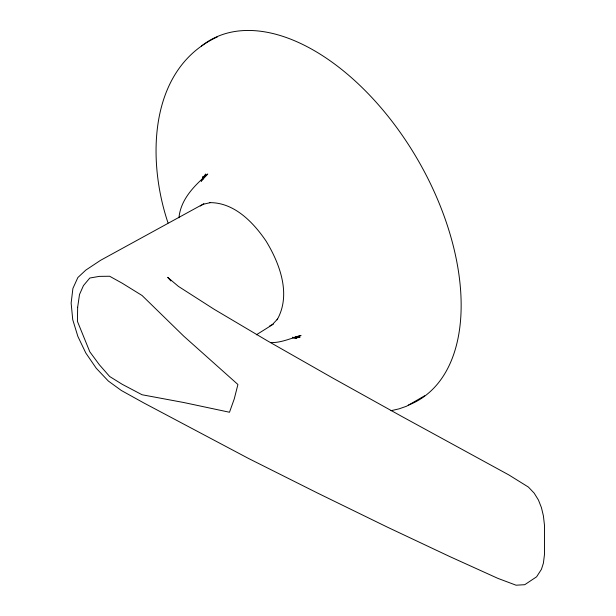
<?xml version="1.0" encoding="UTF-8"?>
<svg xmlns="http://www.w3.org/2000/svg" width="616" height="616" viewBox="0 0 616 616"><rect width="100%" height="100%" fill="white"/><g stroke="black" fill="none" stroke-linecap="round" stroke-linejoin="round"><path stroke-width="0.92" d="M178.948 217.802C180.704 199.191 194.433 185.562 207.777 174.012L201.155 181.104L205.706 174.028L202.733 179.656M202.533 178.871L203.242 176.23L201.494 181.196M277.523 319.065L277.092 319.804C291.414 294.71 279.895 263.74 266.035 241.033C253.161 222.106 234.049 202.294 209.448 202.641L210.302 202.641M276.907 319.727L272.603 324.339L269.569 326.087M256.341 334.819L273.358 324.132M217.44 36.86C148.264 68.738 146.893 160.506 168.045 222.946M200.246 206.014L203.272 204.266L209.425 202.841M424.663 395.78L406.529 406.244L399.13 408.832L390.975 410.718M203.834 203.734L100.577 260.314L85.824 270.093L77.862 277.531L72.904 288.45L71.14 303.087L72.734 319.666L77.862 336.405L85.824 353.03L96.242 368.237L108.339 381.042L121.344 390.49L143.513 402.779L248.602 458.497L317.54 493.046L387.479 527.188L449.88 556.618L497.867 578.362L516.062 585.2L524.74 584.7L536.598 576.807L541.433 569.33L543.397 563.163L544.475 554.554L544.513 525.54L543.397 515.823L541.433 507.63L538.453 500.046L534.195 493.162L528.382 487.056L508.824 474.913L401.509 416.277L332.794 378.07L267.051 340.625L214.122 309.263L178.394 286.371L167.706 277.339L170.855 280.935M295.033 336.96L301.047 335.566C290.875 338.115 281.181 343.004 270.432 342.573M292.531 337.707L300.007 337.36L297.274 337.252M292.546 337.576L296.858 338.384L292.469 337.206M201.386 46.123A208.015 120.097 60 0 1 418.072 160.299A208.015 120.097 60 0 1 408.616 405.043M77.654 307.253L77.424 321.367L89.805 351.798L99.353 364.749L109.656 376.499L122.261 384.33L142.073 394.756L183.753 402.517L229.491 412.25L234.249 398.937L237.915 384.5L183.753 336.159L142.073 295.503L122.261 283.245L109.656 276.253L99.353 276.376L89.805 278.024L83.46 285.578L79.51 294.494L77.654 307.253"/></g></svg>
